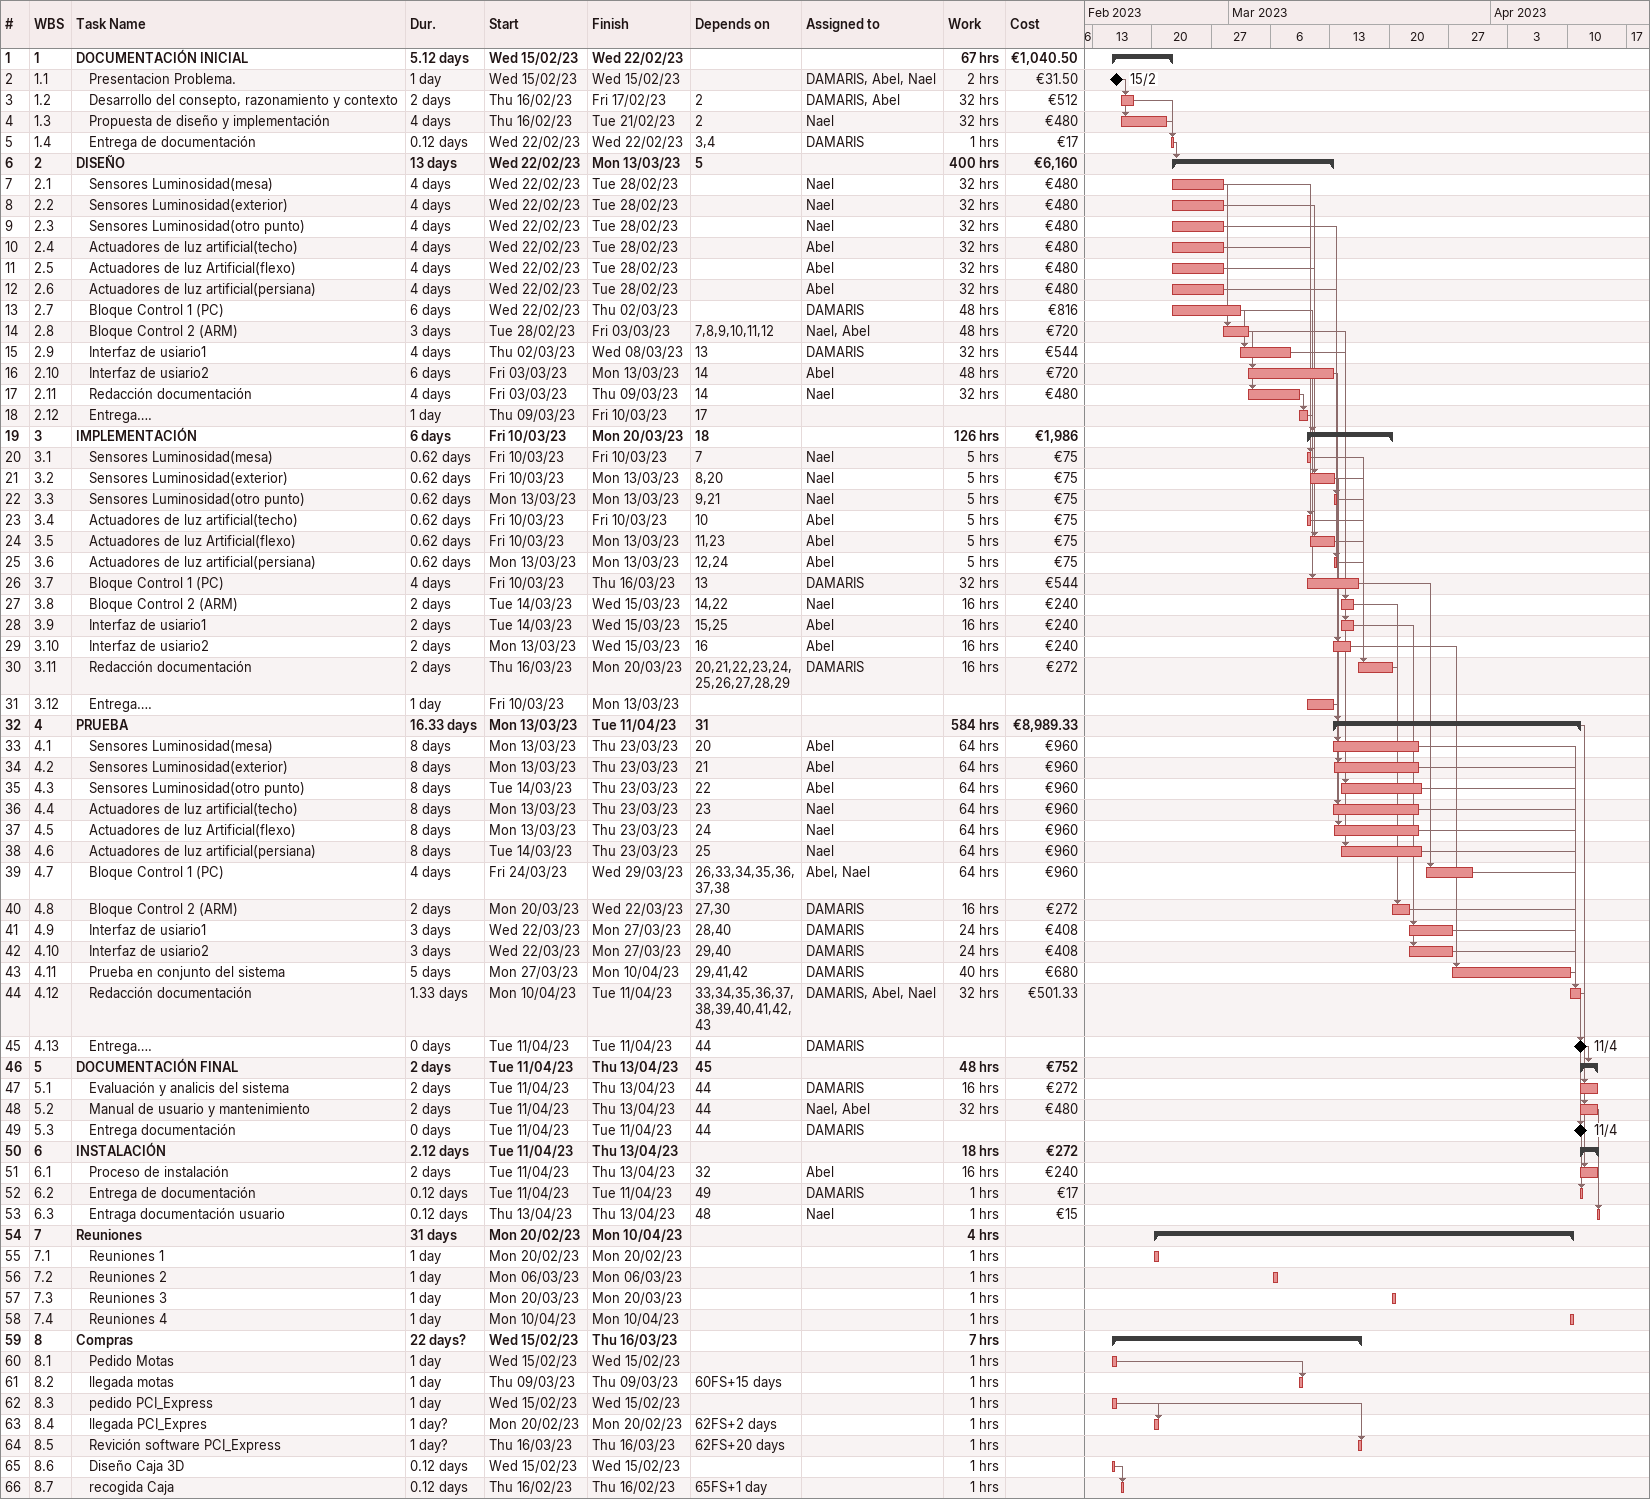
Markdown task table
| ID | WBS | Task | Duration | Start | Finish | Predecessors | Resources | Work (h) | Cost (€) |
|---|---|---|---|---|---|---|---|---|---|
| 1 | 1 | **DOCUMENTACIÓN INICIAL** | 5.12d | 2023-02-15 | 2023-02-22 |  |  | 67 | 1040.50 |
| 2 | 1.1 | Presentacion Problema. | 1d | 2023-02-15 | 2023-02-15 |  | DAMARIS, Abel, Nael | 2 | 31.50 |
| 3 | 1.2 | Desarrollo del consepto, razonamiento y contexto | 2d | 2023-02-16 | 2023-02-17 | 2 | DAMARIS, Abel | 32 | 512 |
| 4 | 1.3 | Propuesta de diseño y implementación | 4d | 2023-02-16 | 2023-02-21 | 2 | Nael | 32 | 480 |
| 5 | 1.4 | Entrega de documentación | 0.12d | 2023-02-22 | 2023-02-22 | 3, 4 | DAMARIS | 1 | 17 |
| 6 | 2 | **DISEÑO** | 13d | 2023-02-22 | 2023-03-13 | 5 |  | 400 | 6160 |
| 7 | 2.1 | Sensores Luminosidad(mesa) | 4d | 2023-02-22 | 2023-02-28 |  | Nael | 32 | 480 |
| 8 | 2.2 | Sensores Luminosidad(exterior) | 4d | 2023-02-22 | 2023-02-28 |  | Nael | 32 | 480 |
| 9 | 2.3 | Sensores Luminosidad(otro punto) | 4d | 2023-02-22 | 2023-02-28 |  | Nael | 32 | 480 |
| 10 | 2.4 | Actuadores de luz artificial(techo) | 4d | 2023-02-22 | 2023-02-28 |  | Abel | 32 | 480 |
| 11 | 2.5 | Actuadores de luz Artificial(flexo) | 4d | 2023-02-22 | 2023-02-28 |  | Abel | 32 | 480 |
| 12 | 2.6 | Actuadores de luz artificial(persiana) | 4d | 2023-02-22 | 2023-02-28 |  | Abel | 32 | 480 |
| 13 | 2.7 | Bloque Control 1 (PC) | 6d | 2023-02-22 | 2023-03-02 |  | DAMARIS | 48 | 816 |
| 14 | 2.8 | Bloque Control 2 (ARM) | 3d | 2023-02-28 | 2023-03-03 | 7, 8, 9, 10, 11, 12 | Nael, Abel | 48 | 720 |
| 15 | 2.9 | Interfaz de usiario1 | 4d | 2023-03-02 | 2023-03-08 | 13 | DAMARIS | 32 | 544 |
| 16 | 2.10 | Interfaz de usiario2 | 6d | 2023-03-03 | 2023-03-13 | 14 | Abel | 48 | 720 |
| 17 | 2.11 | Redacción documentación | 4d | 2023-03-03 | 2023-03-09 | 14 | Nael | 32 | 480 |
| 18 | 2.12 | Entrega…. | 1d | 2023-03-09 | 2023-03-10 | 17 |  |  |  |
| 19 | 3 | **IMPLEMENTACIÓN** | 6d | 2023-03-10 | 2023-03-20 | 18 |  | 126 | 1986 |
| 20 | 3.1 | Sensores Luminosidad(mesa) | 0.62d | 2023-03-10 | 2023-03-10 | 7 | Nael | 5 | 75 |
| 21 | 3.2 | Sensores Luminosidad(exterior) | 0.62d | 2023-03-10 | 2023-03-13 | 8, 20 | Nael | 5 | 75 |
| 22 | 3.3 | Sensores Luminosidad(otro punto) | 0.62d | 2023-03-13 | 2023-03-13 | 9, 21 | Nael | 5 | 75 |
| 23 | 3.4 | Actuadores de luz artificial(techo) | 0.62d | 2023-03-10 | 2023-03-10 | 10 | Abel | 5 | 75 |
| 24 | 3.5 | Actuadores de luz Artificial(flexo) | 0.62d | 2023-03-10 | 2023-03-13 | 11, 23 | Abel | 5 | 75 |
| 25 | 3.6 | Actuadores de luz artificial(persiana) | 0.62d | 2023-03-13 | 2023-03-13 | 12, 24 | Abel | 5 | 75 |
| 26 | 3.7 | Bloque Control 1 (PC) | 4d | 2023-03-10 | 2023-03-16 | 13 | DAMARIS | 32 | 544 |
| 27 | 3.8 | Bloque Control 2 (ARM) | 2d | 2023-03-14 | 2023-03-15 | 14, 22 | Nael | 16 | 240 |
| 28 | 3.9 | Interfaz de usiario1 | 2d | 2023-03-14 | 2023-03-15 | 15, 25 | Abel | 16 | 240 |
| 29 | 3.10 | Interfaz de usiario2 | 2d | 2023-03-13 | 2023-03-15 | 16 | Abel | 16 | 240 |
| 30 | 3.11 | Redacción documentación | 2d | 2023-03-16 | 2023-03-20 | 20, 21, 22, 23, 24, 25, 26, 27, 28, 29 | DAMARIS | 16 | 272 |
| 31 | 3.12 | Entrega…. | 1d | 2023-03-10 | 2023-03-13 |  |  |  |  |
| 32 | 4 | **PRUEBA** | 16.33d | 2023-03-13 | 2023-04-11 | 31 |  | 584 | 8989.33 |
| 33 | 4.1 | Sensores Luminosidad(mesa) | 8d | 2023-03-13 | 2023-03-23 | 20 | Abel | 64 | 960 |
| 34 | 4.2 | Sensores Luminosidad(exterior) | 8d | 2023-03-13 | 2023-03-23 | 21 | Abel | 64 | 960 |
| 35 | 4.3 | Sensores Luminosidad(otro punto) | 8d | 2023-03-14 | 2023-03-23 | 22 | Abel | 64 | 960 |
| 36 | 4.4 | Actuadores de luz artificial(techo) | 8d | 2023-03-13 | 2023-03-23 | 23 | Nael | 64 | 960 |
| 37 | 4.5 | Actuadores de luz Artificial(flexo) | 8d | 2023-03-13 | 2023-03-23 | 24 | Nael | 64 | 960 |
| 38 | 4.6 | Actuadores de luz artificial(persiana) | 8d | 2023-03-14 | 2023-03-23 | 25 | Nael | 64 | 960 |
| 39 | 4.7 | Bloque Control 1 (PC) | 4d | 2023-03-24 | 2023-03-29 | 26, 33, 34, 35, 36, 37, 38 | Abel, Nael | 64 | 960 |
| 40 | 4.8 | Bloque Control 2 (ARM) | 2d | 2023-03-20 | 2023-03-22 | 27, 30 | DAMARIS | 16 | 272 |
| 41 | 4.9 | Interfaz de usiario1 | 3d | 2023-03-22 | 2023-03-27 | 28, 40 | DAMARIS | 24 | 408 |
| 42 | 4.10 | Interfaz de usiario2 | 3d | 2023-03-22 | 2023-03-27 | 29, 40 | DAMARIS | 24 | 408 |
| 43 | 4.11 | Prueba en conjunto del sistema | 5d | 2023-03-27 | 2023-04-10 | 29, 41, 42 | DAMARIS | 40 | 680 |
| 44 | 4.12 | Redacción documentación | 1.33d | 2023-04-10 | 2023-04-11 | 33, 34, 35, 36, 37, 38, 39, 40, 41, 42, 43 | DAMARIS, Abel, Nael | 32 | 501.33 |
| 45 | 4.13 | Entrega…. | 0d | 2023-04-11 | 2023-04-11 | 44 | DAMARIS |  |  |
| 46 | 5 | **DOCUMENTACIÓN FINAL** | 2d | 2023-04-11 | 2023-04-13 | 45 |  | 48 | 752 |
| 47 | 5.1 | Evaluación y analicis del sistema | 2d | 2023-04-11 | 2023-04-13 | 44 | DAMARIS | 16 | 272 |
| 48 | 5.2 | Manual de usuario y mantenimiento | 2d | 2023-04-11 | 2023-04-13 | 44 | Nael, Abel | 32 | 480 |
| 49 | 5.3 | Entrega documentación | 0d | 2023-04-11 | 2023-04-11 | 44 | DAMARIS |  |  |
| 50 | 6 | **INSTALACIÓN** | 2.12d | 2023-04-11 | 2023-04-13 |  |  | 18 | 272 |
| 51 | 6.1 | Proceso de instalación | 2d | 2023-04-11 | 2023-04-13 | 32 | Abel | 16 | 240 |
| 52 | 6.2 | Entrega de documentación | 0.12d | 2023-04-11 | 2023-04-11 | 49 | DAMARIS | 1 | 17 |
| 53 | 6.3 | Entraga documentación usuario | 0.12d | 2023-04-13 | 2023-04-13 | 48 | Nael | 1 | 15 |
| 54 | 7 | **Reuniones** | 31d | 2023-02-20 | 2023-04-10 |  |  | 4 |  |
| 55 | 7.1 | Reuniones 1 | 1d | 2023-02-20 | 2023-02-20 |  |  | 1 |  |
| 56 | 7.2 | Reuniones 2 | 1d | 2023-03-06 | 2023-03-06 |  |  | 1 |  |
| 57 | 7.3 | Reuniones 3 | 1d | 2023-03-20 | 2023-03-20 |  |  | 1 |  |
| 58 | 7.4 | Reuniones 4 | 1d | 2023-04-10 | 2023-04-10 |  |  | 1 |  |
| 59 | 8 | **Compras** | 22d? | 2023-02-15 | 2023-03-16 |  |  | 7 |  |
| 60 | 8.1 | Pedido Motas | 1d | 2023-02-15 | 2023-02-15 |  |  | 1 |  |
| 61 | 8.2 | llegada motas | 1d | 2023-03-09 | 2023-03-09 | 60FS+15d |  | 1 |  |
| 62 | 8.3 | pedido PCI_Express | 1d | 2023-02-15 | 2023-02-15 |  |  | 1 |  |
| 63 | 8.4 | llegada PCI_Expres | 1d? | 2023-02-20 | 2023-02-20 | 62FS+2d |  | 1 |  |
| 64 | 8.5 | Revición software PCI_Express | 1d? | 2023-03-16 | 2023-03-16 | 62FS+20d |  | 1 |  |
| 65 | 8.6 | Diseño Caja 3D | 0.12d | 2023-02-15 | 2023-02-15 |  |  | 1 |  |
| 66 | 8.7 | recogida Caja | 0.12d | 2023-02-16 | 2023-02-16 | 65FS+1d |  | 1 |  |
